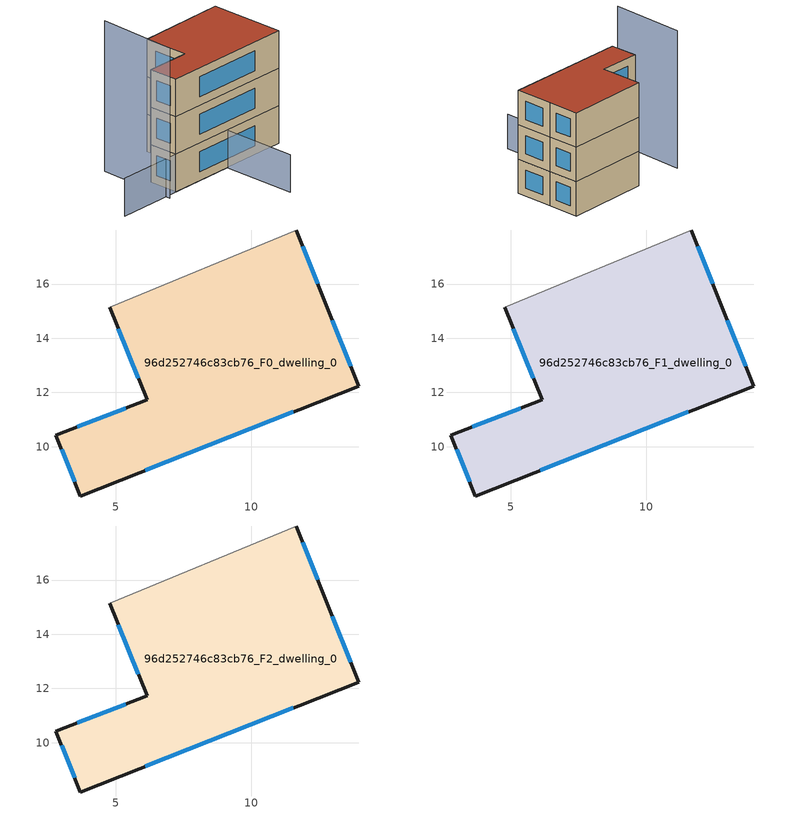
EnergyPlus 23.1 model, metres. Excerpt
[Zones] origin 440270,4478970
96d252746c83cb76_F0_dwelling_0
 floor ground (EU_floor_Construction): 11.67,18 12.71,15.4 13.97,12.23 3.7,8.18 2.8,10.43 6.17,11.72 4.79,15.15 z0
 wall outside (EU_wall_Construction): 4.79,15.15 6.17,11.72 2.8,10.43 3.7,8.18 13.97,12.23 12.71,15.4 11.67,18 z0:3
 wall adiabatic (EU_wall_Construction): 11.67,18 4.79,15.15 z0:3
 window (EU_Window_Construction): 12.46,16.01 11.91,17.39 / 13.68,12.97 13,14.66 / 6.1,9.13 11.57,11.28 / 3.01,9.9 3.49,8.71 / 5.38,11.42 3.59,10.73 / 5.11,14.35 5.84,12.53 z0.7:2.3
96d252746c83cb76_F1_dwelling_0
 floor to 96d252746c83cb76_F0_dwelling_0 (EU_floor_Construction): 11.67,18 12.71,15.4 13.97,12.23 3.7,8.18 2.8,10.43 6.17,11.72 4.79,15.15 z3
 wall outside (EU_wall_Construction): 4.79,15.15 6.17,11.72 2.8,10.43 3.7,8.18 13.97,12.23 12.71,15.4 11.67,18 z3:6
 wall adiabatic (EU_wall_Construction): 11.67,18 4.79,15.15 z3:6
 window (EU_Window_Construction): 12.46,16.01 11.91,17.39 / 13.68,12.97 13,14.66 / 6.1,9.13 11.57,11.28 / 3.01,9.9 3.49,8.71 / 5.38,11.42 3.59,10.73 / 5.11,14.35 5.84,12.53 z3.7:5.3
96d252746c83cb76_F2_dwelling_0
 floor to 96d252746c83cb76_F1_dwelling_0 (EU_floor_Construction): 11.67,18 12.71,15.4 13.97,12.23 3.7,8.18 2.8,10.43 6.17,11.72 4.79,15.15 z6
 wall outside (EU_wall_Construction): 4.79,15.15 6.17,11.72 2.8,10.43 3.7,8.18 13.97,12.23 12.71,15.4 11.67,18 z6:9
 wall adiabatic (EU_wall_Construction): 11.67,18 4.79,15.15 z6:9
 window (EU_Window_Construction): 12.46,16.01 11.91,17.39 / 13.68,12.97 13,14.66 / 6.1,9.13 11.57,11.28 / 3.01,9.9 3.49,8.71 / 5.38,11.42 3.59,10.73 / 5.11,14.35 5.84,12.53 z6.7:8.3
 roof outside (EU_roof_Construction): 13.97,12.23 12.71,15.4 11.67,18 4.79,15.15 6.17,11.72 2.8,10.43 3.7,8.18 z9
shading: -1.41,6.17 8.83,10.2 / 8.83,10.2 11.09,4.46 z0:3; 0.62,13.59 2.84,7.41 z0:12
[Building]
EU S2 Campaign: North Axis=0; Terrain=City; Solar Distribution=FullExterior
[Site:Location]
Madrid: Latitude=40.5; Longitude=-3.5; Time Zone=1; Elevation=609
[SizingPeriod:WeatherFileDays]
AnnualSizingPeriod: Begin Month=1; Begin Day of Month=1; End Month=12; End Day of Month=31; Day of Week for Start Day=Monday; Use Weather File Daylight Saving Period=No; Use Weather File Rain and Snow Indicators=No
[MATERIAL]
EU_InternalMass_Material: Roughness=MediumRough; Thickness=0.1; Conductivity=1; Density=1800; Specific Heat=900; Thermal Absorptance=0.9; Solar Absorptance=0.7; Visible Absorptance=0.7
[MATERIAL:NOMASS] Roughness=MediumRough; Thermal Absorptance=0.9; Solar Absorptance=0.7; Visible Absorptance=0.7
Name | Thermal Resistance
EU_wall_NoMass | 0.419739
EU_roof_NoMass | 0.352165
EU_floor_NoMass | 0.608284
[WINDOWMATERIAL:SIMPLEGLAZINGSYSTEM]
EU_Window_SimpleGlazing: UFactor=4.8352; Solar Heat Gain Coefficient=0.85; Visible Transmittance=0.85
[CONSTRUCTION]
EU_wall_Construction: EU_wall_NoMass
EU_roof_Construction: EU_roof_NoMass
EU_floor_Construction: EU_floor_NoMass
EU_Window_Construction: EU_Window_SimpleGlazing
EU_InternalMass_Construction: EU_InternalMass_Material
[ZONE] Type=1; Multiplier=1; Ceiling Height=autocalculate; Volume=163.32; Floor Area=autocalculate; Part of Total Floor Area=Yes
96d252746c83cb76_F0_dwelling_0; 96d252746c83cb76_F1_dwelling_0; 96d252746c83cb76_F2_dwelling_0
[INTERNALMASS] Construction=EU_InternalMass_Construction; Surface Area=54.4399
Name | Zone or ZoneList
96d252746c83cb76_F0_dwelling_0_EU_InternalMass | 96d252746c83cb76_F0_dwelling_0
96d252746c83cb76_F1_dwelling_0_EU_InternalMass | 96d252746c83cb76_F1_dwelling_0
96d252746c83cb76_F2_dwelling_0_EU_InternalMass | 96d252746c83cb76_F2_dwelling_0
[OTHEREQUIPMENT] Fuel Type=Electricity; Design Level Calculation Method=Watts/Area; Power per Zone Floor Area=1; Fraction Latent=0; Fraction Radiant=0; Fraction Lost=0; Carbon Dioxide Generation Rate=0; EndUse Subcategory=EU_Step8_InternalGains
Name | Zone or ZoneList or Space or SpaceList | Schedule
EU_Step8_InternalGain_96d252746c83cb76_F0_dwelling_0_f000 | 96d252746c83cb76_F0_dwelling_0 | EU_Step8_GainSchedule_96d252746c83cb76_F0_dwelling_0_f000
EU_Step8_InternalGain_96d252746c83cb76_F1_dwelling_0_f000 | 96d252746c83cb76_F1_dwelling_0 | EU_Step8_GainSchedule_96d252746c83cb76_F1_dwelling_0_f000
EU_Step8_InternalGain_96d252746c83cb76_F2_dwelling_0_f000 | 96d252746c83cb76_F2_dwelling_0 | EU_Step8_GainSchedule_96d252746c83cb76_F2_dwelling_0_f000
[ZONEVENTILATION:DESIGNFLOWRATE] Schedule=EU_AlwaysOn; Design Flow Rate Calculation Method=AirChanges/Hour; Air Changes per Hour=0.703302; Ventilation Type=Natural; Fan Pressure Rise=0; Fan Total Efficiency=1; Constant Term Coefficient=1; Temperature Term Coefficient=0; Velocity Term Coefficient=0; Velocity Squared Term Coefficient=0; Minimum Indoor Temperature=-100; Maximum Indoor Temperature=100; Delta Temperature=-100; Minimum Outdoor Temperature=-100; Maximum Outdoor Temperature=100; Maximum Wind Speed=40
Name | Zone or ZoneList or Space or SpaceList
EU_ConstantAir_96d252746c83cb76_F0_dwelling_0 | 96d252746c83cb76_F0_dwelling_0
EU_ConstantAir_96d252746c83cb76_F1_dwelling_0 | 96d252746c83cb76_F1_dwelling_0
EU_ConstantAir_96d252746c83cb76_F2_dwelling_0 | 96d252746c83cb76_F2_dwelling_0
[HVACTEMPLATE:THERMOSTAT] Constant Heating Setpoint=20; Constant Cooling Setpoint=50
EU_HeatOnly_96d252746c83cb76_F0_dwelling_0; EU_HeatOnly_96d252746c83cb76_F1_dwelling_0; EU_HeatOnly_96d252746c83cb76_F2_dwelling_0
[HVACTEMPLATE:ZONE:IDEALLOADSAIRSYSTEM] System Availability Schedule=EU_AlwaysOn; Maximum Heating Supply Air Temperature=50; Minimum Cooling Supply Air Temperature=13; Maximum Heating Supply Air Humidity Ratio=0.0156; Minimum Cooling Supply Air Humidity Ratio=0.0077; Heating Limit=NoLimit; Cooling Limit=NoLimit; Heating Availability Schedule=EU_AlwaysOn; Cooling Availability Schedule=EU_CoolingOff; Dehumidification Control Type=ConstantSensibleHeatRatio; Cooling Sensible Heat Ratio=0.7; Dehumidification Setpoint=60; Humidification Control Type=None; Humidification Setpoint=30; Outdoor Air Method=None; Outdoor Air Flow Rate per Person=0.00944; Outdoor Air Flow Rate per Zone Floor Area=0; Outdoor Air Flow Rate per Zone=0; Demand Controlled Ventilation Type=None; Outdoor Air Economizer Type=NoEconomizer; Heat Recovery Type=None; Sensible Heat Recovery Effectiveness=0.7; Latent Heat Recovery Effectiveness=0.65
Name | Template Thermostat
96d252746c83cb76_F0_dwelling_0 | EU_HeatOnly_96d252746c83cb76_F0_dwelling_0
96d252746c83cb76_F1_dwelling_0 | EU_HeatOnly_96d252746c83cb76_F1_dwelling_0
96d252746c83cb76_F2_dwelling_0 | EU_HeatOnly_96d252746c83cb76_F2_dwelling_0
[SIZING:ZONE] Zone Cooling Design Supply Air Temperature Input Method=SupplyAirTemperature; Zone Cooling Design Supply Air Temperature=13; Zone Heating Design Supply Air Temperature Input Method=SupplyAirTemperature; Zone Heating Design Supply Air Temperature=50; Zone Cooling Design Supply Air Humidity Ratio=0.008; Zone Heating Design Supply Air Humidity Ratio=0.008; Cooling Design Air Flow Method=DesignDay; Cooling Design Air Flow Rate=0; Cooling Minimum Air Flow per Zone Floor Area=0.000762; Cooling Minimum Air Flow=0; Cooling Minimum Air Flow Fraction=0.2; Heating Design Air Flow Method=DesignDay; Heating Design Air Flow Rate=0; Heating Maximum Air Flow per Zone Floor Area=0.002032; Heating Maximum Air Flow=0.141576; Heating Maximum Air Flow Fraction=0.3; Account for Dedicated Outdoor Air System=No; Dedicated Outdoor Air System Control Strategy=NeutralSupplyAir; Dedicated Outdoor Air Low Setpoint Temperature for Design=autosize; Dedicated Outdoor Air High Setpoint Temperature for Design=autosize; Zone Load Sizing Method=Sensible Load Only No Latent Load; Zone Latent Cooling Design Supply Air Humidity Ratio Input Method=HumidityRatioDifference; Zone Cooling Design Supply Air Humidity Ratio Difference=0.005; Zone Latent Heating Design Supply Air Humidity Ratio Input Method=HumidityRatioDifference; Zone Humidification Design Supply Air Humidity Ratio Difference=0.005
96d252746c83cb76_F0_dwelling_0; 96d252746c83cb76_F1_dwelling_0; 96d252746c83cb76_F2_dwelling_0
[SCHEDULE:CONSTANT]
Name | Hourly Value
EU_AlwaysOn | 1
EU_CoolingOff | 0
[SCHEDULE:FILE] Column Number=1; Rows to Skip at Top=0; Number of Hours of Data=8760; Column Separator=Comma; Interpolate to Timestep=No; Minutes per Item=60; Adjust Schedule for Daylight Savings=Yes
Name | File
EU_Step8_GainSchedule_96d252746c83cb76_F0_dwelling_0_f000 | ../../schedules/96d252746c83cb76/96d252746c83cb76_F0_dwelling_0_f000_gain.csv
EU_Step8_GainSchedule_96d252746c83cb76_F1_dwelling_0_f000 | ../../schedules/96d252746c83cb76/96d252746c83cb76_F1_dwelling_0_f000_gain.csv
EU_Step8_GainSchedule_96d252746c83cb76_F2_dwelling_0_f000 | ../../schedules/96d252746c83cb76/96d252746c83cb76_F2_dwelling_0_f000_gain.csv
